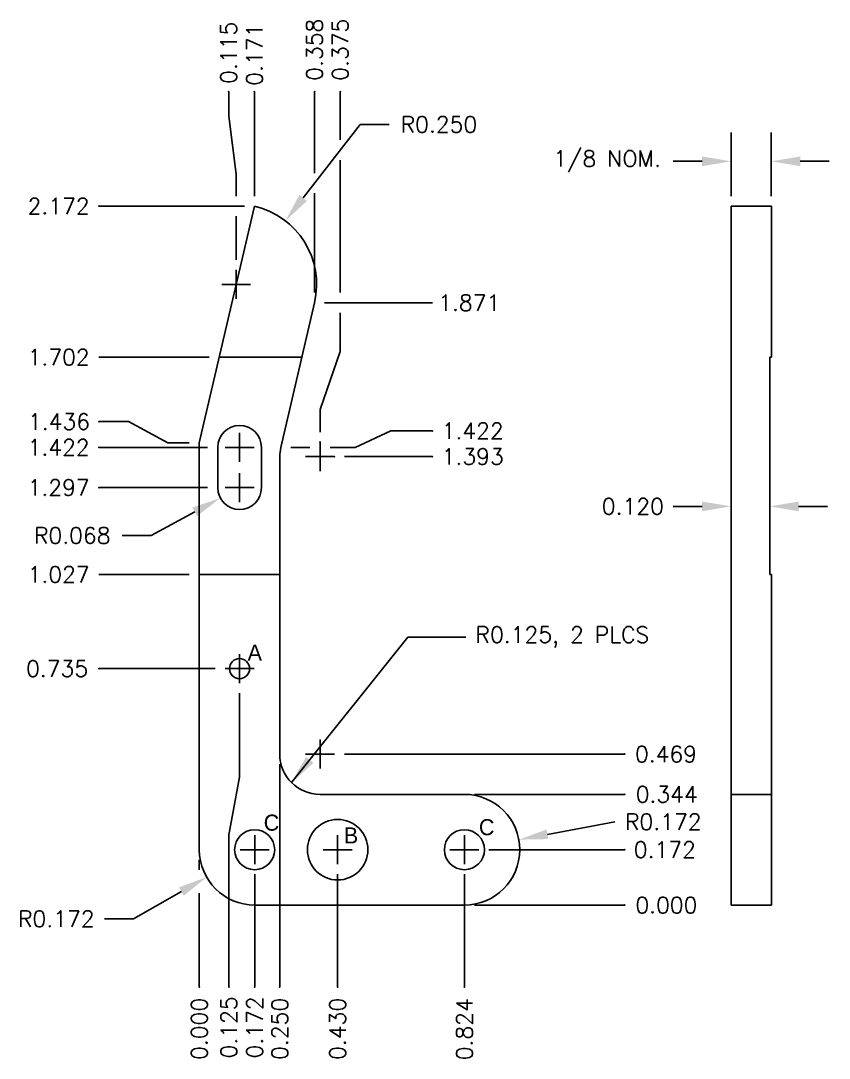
# Model space of a CAD drawing. Extents: x 0 to 22, y 0 to 17.6.
# Drawn here: x 18.665 to 21.177, y 5.972 to 9.196 of the extents above; entities that cross this region are included whole.
import ezdxf

# ---------------------------------------------------------------- set-up
doc = ezdxf.new("R2010")
doc.units = 0
doc.header["$LTSCALE"] = 0.5
doc.header["$MEASUREMENT"] = 0
doc.layers.get('0').update_dxf_attribs({"linetype": 'CONTINUOUS'})
doc.layers.get('DEFPOINTS').update_dxf_attribs({"linetype": 'CONTINUOUS'})
doc.layers.add('DIM', color=1, linetype='CONTINUOUS')
doc.layers.add('LEVERARM', color=243, linetype='CONTINUOUS')
doc.styles.add('SIMPLEX', font='SIMPLEX')
doc.dimstyles.new('ESGMECH', dxfattribs={"dimtxt": 0.1, "dimasz": 0.18, "dimexe": 0.18, "dimexo": 0.0625, "dimgap": 0.06, "dimtad": 0, "dimtih": 1, "dimtoh": 1, "dimdec": 3, "dimzin": 0, "dimdsep": 46, "dimtxsty": 'SIMPLEX', "dimcen": 0.09, "dimclrd": 1, "dimclre": 1, "dimclrt": 1, "dimadec": 0, "dimazin": 0, "dimtfac": 1, "dimtdec": 4, "dimtofl": 0, "dimtmove": 0, "dimatfit": 3, "dimfxl": 1, "dimtolj": 1, "dimtzin": 0, "dimarcsym": 0})
doc.dimstyles.new('ESGMECH$4', dxfattribs={"dimtxt": 0.1, "dimasz": 0.18, "dimexe": 0.18, "dimexo": 0.0625, "dimgap": 0.06, "dimtad": 0, "dimtih": 1, "dimtoh": 1, "dimdec": 3, "dimzin": 0, "dimdsep": 46, "dimtxsty": 'SIMPLEX', "dimcen": 0.09, "dimclrd": 1, "dimclre": 1, "dimclrt": 1, "dimadec": 0, "dimazin": 0, "dimtfac": 1, "dimtdec": 4, "dimtofl": 0, "dimtmove": 0, "dimatfit": 0, "dimfxl": 1, "dimtolj": 1, "dimtzin": 0, "dimarcsym": 0})

# ---------------------------------------------------------------- blocks, each defined once
blk = doc.blocks.new('*D9')
at = {"color": 1, "linetype": 'ByBlock', "transparency": 16777216}
for p, q in [((4.735, 10.4763), (4.735, 10.5663)), ((4.69, 10.5213), (4.78, 10.5213)), ((4.5074, 10.3914), (4.3586, 10.3065)), ((4.3586, 10.3065), (4.2686, 10.3065))]:
    blk.add_line(p, q, dxfattribs=at)
blk.add_solid([(4.5, 10.4044), (4.5148, 10.3784), (4.5856, 10.436)], dxfattribs=at)
at = {"layer": 'DEFPOINTS', "color": 0, "linetype": 'ByBlock', "transparency": 16777216}
for p in [(4.735, 10.5213), (4.5856, 10.436)]:
    blk.add_point(p, dxfattribs=at)
at = {"color": 1, "linetype": 'ByBlock', "transparency": 16777216, "insert": (4.1184, 10.3065), "char_height": 0.05, "attachment_point": 5, "style": 'SIMPLEX'}
blk.add_mtext('\\A1;R0.172', dxfattribs=at)
blk = doc.blocks.new('*D10')
at = {"color": 1, "linetype": 'ByBlock', "transparency": 16777216}
for p, q in [((4.8856, 12.5463), (5.0625, 12.7747)), ((5.0625, 12.7747), (5.1525, 12.7747)), ((4.6775, 12.2324), (4.6775, 12.3224)), ((4.6325, 12.2774), (4.7225, 12.2774))]:
    blk.add_line(p, q, dxfattribs=at)
blk.add_solid([(4.8738, 12.5554), (4.8975, 12.5371), (4.8305, 12.4751)], dxfattribs=at)
at = {"layer": 'DEFPOINTS', "color": 0, "linetype": 'ByBlock', "transparency": 16777216}
for p in [(4.8305, 12.4751), (4.6775, 12.2774)]:
    blk.add_point(p, dxfattribs=at)
at = {"color": 1, "linetype": 'ByBlock', "transparency": 16777216, "insert": (5.3075, 12.7747), "char_height": 0.05, "attachment_point": 5, "style": 'SIMPLEX'}
blk.add_mtext('\\A1;R0.250', dxfattribs=at)
blk = doc.blocks.new('*D11')
at = {"color": 1, "linetype": 'ByBlock', "transparency": 16777216}
for p, q in [((5.6444, 10.569), (5.8544, 10.608)), ((5.3868, 10.4763), (5.3868, 10.5663)), ((5.3418, 10.5213), (5.4318, 10.5213))]:
    blk.add_line(p, q, dxfattribs=at)
blk.add_solid([(5.6416, 10.5838), (5.6471, 10.5543), (5.5559, 10.5526)], dxfattribs=at)
at = {"layer": 'DEFPOINTS', "color": 0, "linetype": 'ByBlock', "transparency": 16777216}
for p in [(5.5559, 10.5526), (5.3868, 10.5213)]:
    blk.add_point(p, dxfattribs=at)
at = {"color": 1, "linetype": 'ByBlock', "transparency": 16777216, "insert": (6.0047, 10.608), "char_height": 0.05, "attachment_point": 5, "style": 'SIMPLEX'}
blk.add_mtext('\\A1;R0.172', dxfattribs=at)
blk = doc.blocks.new('*D12')
at = {"color": 1, "linetype": 'ByBlock', "transparency": 16777216}
for p, q in [((4.688, 11.6013), (4.688, 11.6913)), ((4.643, 11.6463), (4.733, 11.6463)), ((4.5491, 11.5711), (4.4131, 11.4975)), ((4.4131, 11.4975), (4.3231, 11.4975))]:
    blk.add_line(p, q, dxfattribs=at)
blk.add_solid([(4.5419, 11.5843), (4.5562, 11.5579), (4.6282, 11.6139)], dxfattribs=at)
at = {"layer": 'DEFPOINTS', "color": 0, "linetype": 'ByBlock', "transparency": 16777216}
for p in [(4.688, 11.6463), (4.6282, 11.6139)]:
    blk.add_point(p, dxfattribs=at)
at = {"color": 1, "linetype": 'ByBlock', "transparency": 16777216, "insert": (4.1681, 11.4975), "char_height": 0.05, "attachment_point": 5, "style": 'SIMPLEX'}
blk.add_mtext('\\A1;R0.068', dxfattribs=at)
blk = doc.blocks.new('*D28')
at = {"color": 1, "linetype": 'ByBlock', "transparency": 16777216}
for p, q in [((6.2154, 12.5522), (6.2154, 12.7501)), ((6.3404, 12.5522), (6.3404, 12.7501)), ((6.1254, 12.6601), (6.0354, 12.6601)), ((6.4304, 12.6601), (6.5204, 12.6601))]:
    blk.add_line(p, q, dxfattribs=at)
for points in [[(6.1254, 12.6751), (6.1254, 12.6451), (6.2154, 12.6601)], [(6.4304, 12.6751), (6.4304, 12.6451), (6.3404, 12.6601)]]:
    blk.add_solid(points, dxfattribs=at)
at = {"layer": 'DEFPOINTS', "color": 0, "linetype": 'ByBlock', "transparency": 16777216}
for p in [(6.2154, 12.6601), (6.2154, 12.5209), (6.3404, 12.5209)]:
    blk.add_point(p, dxfattribs=at)
at = {"color": 1, "linetype": 'ByBlock', "transparency": 16777216, "insert": (5.8304, 12.6601), "char_height": 0.05, "attachment_point": 5, "style": 'SIMPLEX'}
blk.add_mtext('\\A1;{1/8 NOM.}', dxfattribs=at)
blk = doc.blocks.new('*D115')
at = {"color": 1, "linetype": 'ByBlock', "transparency": 16777216}
blk.add_line((4.181, 9.2476), (3.8384, 9.2476), dxfattribs=at)
at = {"layer": 'DEFPOINTS', "color": 0, "linetype": 'ByBlock', "transparency": 16777216}
for p in [(3.8384, 9.2476), (4.2122, 9.2476), (4.1504, 7.5456)]:
    blk.add_point(p, dxfattribs=at)
at = {"color": 1, "linetype": 'ByBlock', "transparency": 16777216, "insert": (3.7132, 9.2476), "char_height": 0.05, "attachment_point": 5, "style": 'SIMPLEX'}
blk.add_mtext('\\A1;1.702', dxfattribs=at)
blk = doc.blocks.new('*D116')
at = {"color": 1, "linetype": 'ByBlock', "transparency": 16777216}
blk.add_line((4.1191, 8.5726), (3.8384, 8.5726), dxfattribs=at)
at = {"layer": 'DEFPOINTS', "color": 0, "linetype": 'ByBlock', "transparency": 16777216}
for p in [(3.8384, 8.5726), (4.1504, 8.5726), (4.1504, 7.5456)]:
    blk.add_point(p, dxfattribs=at)
at = {"color": 1, "linetype": 'ByBlock', "transparency": 16777216, "insert": (3.7132, 8.5726), "char_height": 0.05, "attachment_point": 5, "style": 'SIMPLEX'}
blk.add_mtext('\\A1;1.027', dxfattribs=at)
blk = doc.blocks.new('*D117')
at = {"color": 1, "linetype": 'ByBlock', "transparency": 16777216}
for p, q in [((5.8078, 8.7873), (5.8078, 8.8743)), ((5.9278, 8.7873), (5.9278, 8.8743)), ((5.7178, 8.7843), (5.6278, 8.7843)), ((6.0178, 8.7843), (6.1078, 8.7843))]:
    blk.add_line(p, q, dxfattribs=at)
for points in [[(5.7178, 8.7993), (5.7178, 8.7693), (5.8078, 8.7843)], [(6.0178, 8.7993), (6.0178, 8.7693), (5.9278, 8.7843)]]:
    blk.add_solid(points, dxfattribs=at)
at = {"layer": 'DEFPOINTS', "color": 0, "linetype": 'ByBlock', "transparency": 16777216}
for p in [(5.8078, 8.7843), (5.8078, 8.7561), (5.9278, 8.7561)]:
    blk.add_point(p, dxfattribs=at)
at = {"color": 1, "linetype": 'ByBlock', "transparency": 16777216, "insert": (5.5026, 8.7843), "char_height": 0.05, "attachment_point": 5, "style": 'SIMPLEX'}
blk.add_mtext('\\A1;0.120', dxfattribs=at)

msp = doc.modelspace()

# ---------------------------------------------------------------- linework, layer by layer
at = {"color": 1, "linetype": 'ByBlock'}
msp.add_line((19.2198, 6.5889), (19.2198, 6.5578), dxfattribs=at)
at = {"layer": 'DEFPOINTS', "color": 0, "linetype": 'ByBlock'}
for p in [(19.391, 8.6511), (19.391, 8.6198), (19.391, 8.6198), (19.391, 8.5886), (19.3343, 8.4213), (19.5778, 8.3509), (19.5778, 8.3196), (19.5778, 8.3196), (19.944, 8.3196), (19.5778, 8.2884), (19.2198, 7.8846), (19.2768, 7.8702), (19.2768, 7.7452), (19.2998, 7.1827), (19.3448, 7.1377), (19.4698, 6.9172), (19.6398, 6.9172), (20.0436, 6.7922), (19.2198, 6.6202), (20.0886, 6.6202), (19.3918, 6.5752), (19.6496, 6.5752), (20.0436, 6.5752), (19.2198, 6.4794), (19.2198, 6.4794), (19.2198, 6.4482), (19.2198, 6.4482), (19.2198, 6.4482), (19.2198, 6.4482), (19.2198, 6.4482), (19.2198, 6.4482), (19.2198, 6.4482), (19.2198, 6.4482), (19.2198, 6.4482), (19.2198, 6.4482), (19.2198, 6.4482), (19.2198, 6.4482), (19.2198, 6.4482), (19.2198, 6.4482), (19.2198, 6.4482), (19.2198, 6.4482), (19.2198, 6.4482), (19.2198, 6.4482), (19.2198, 6.4482), (19.2198, 6.4482), (19.2198, 6.4482), (19.2198, 6.4482), (20.0436, 6.4482), (19.2198, 6.4169), (19.2198, 6.4169)]:
    msp.add_point(p, dxfattribs=at)
at = {"layer": 'DEFPOINTS', "color": 3, "linetype": 'ByBlock'}
msp.add_point((19.473, 7.8698), dxfattribs=at)
at = {"layer": 'DIM', "linetype": 'ByBlock'}
for p, q in [((19.311, 8.8992), (19.311, 8.9757)), ((19.391, 8.6511), (19.391, 8.9757)), ((19.5778, 8.722), (19.5778, 8.9757)), ((19.6578, 8.8253), (19.6578, 8.9757)), ((19.3343, 8.7192), (19.311, 8.8992)), ((19.6578, 8.3509), (19.6578, 8.7628)), ((19.3343, 8.6511), (19.3343, 8.7192)), ((19.5778, 8.3509), (19.5778, 8.6595)), ((19.3597, 8.6198), (18.9078, 8.6198)), ((19.3343, 8.4526), (19.3343, 8.5886)), ((19.609, 8.3196), (19.944, 8.3196)), ((19.6578, 8.1676), (19.6578, 8.2884)), ((19.5948, 7.9876), (19.6578, 8.1676)), ((19.5948, 7.9177), (19.5948, 7.9876)), ((19.0002, 7.9502), (18.9078, 7.9502)), ((19.1223, 7.8846), (19.0002, 7.9502)), ((19.7039, 7.8698), (19.8149, 7.9215)), ((19.8149, 7.9215), (19.944, 7.9215)), ((19.2456, 7.8702), (18.9078, 7.8702)), ((19.1885, 7.8846), (19.1223, 7.8846)), ((19.5043, 7.8698), (19.5635, 7.8698)), ((19.626, 7.8698), (19.7039, 7.8698)), ((19.671, 7.8415), (19.944, 7.8415)), ((19.2456, 7.7452), (18.9078, 7.7452)), ((19.2685, 7.1827), (18.9078, 7.1827)), ((19.3448, 7.1064), (19.3448, 6.8459)), ((19.671, 6.9172), (20.5411, 6.9172)), ((19.4698, 6.8859), (19.4698, 6.1935)), ((19.3448, 6.8459), (19.3118, 6.6659)), ((20.0748, 6.7922), (20.5411, 6.7922)), ((19.3118, 6.6659), (19.3118, 6.1935)), ((20.1198, 6.6202), (20.5411, 6.6202)), ((19.3918, 6.5439), (19.3918, 6.1935)), ((19.6496, 6.5439), (19.6496, 6.1935)), ((20.0436, 6.5439), (20.0436, 6.1935)), ((19.2198, 6.4853), (19.2198, 6.1935)), ((20.0748, 6.4482), (20.5411, 6.4482))]:
    msp.add_line(p, q, dxfattribs=at)
at = {"layer": 'DIM', "color": 1, "linetype": 'Continuous'}
for p, q in [((19.3343, 8.3313), (19.3343, 8.4213)), ((19.2893, 8.3763), (19.3793, 8.3763)), ((19.3448, 7.8252), (19.3448, 7.9152)), ((19.2998, 7.8702), (19.3898, 7.8702)), ((19.5948, 7.7965), (19.5948, 7.8865)), ((19.5498, 7.8415), (19.6398, 7.8415)), ((19.3448, 7.7002), (19.3448, 7.7902)), ((19.2998, 7.7452), (19.3898, 7.7452)), ((19.3448, 7.1377), (19.3448, 7.2277)), ((19.2998, 7.1827), (19.3898, 7.1827)), ((19.5948, 6.8722), (19.5948, 6.9622)), ((19.5498, 6.9172), (19.6398, 6.9172)), ((19.3918, 6.5752), (19.3918, 6.6652)), ((19.6496, 6.5752), (19.6496, 6.6652)), ((20.0436, 6.5752), (20.0436, 6.6652)), ((19.3468, 6.6202), (19.4368, 6.6202)), ((19.6046, 6.6202), (19.6946, 6.6202)), ((19.9986, 6.6202), (20.0886, 6.6202))]:
    msp.add_line(p, q, dxfattribs=at)
at = {"layer": 'DIM', "linetype": 'ByBlock'}
for p in [(19.311, 8.9757), (19.391, 8.9757), (19.5778, 8.9757), (19.6578, 8.9757), (18.9078, 8.6198), (18.9078, 7.9502), (19.944, 7.9215), (18.9078, 7.8702), (19.5948, 7.8865), (19.6398, 7.8415), (19.944, 7.8415), (18.9078, 7.7452), (18.9078, 7.1827), (20.5411, 6.9172), (20.5411, 6.7922), (20.5411, 6.6202), (20.5411, 6.4482), (19.2198, 6.1935), (19.3118, 6.1935), (19.3918, 6.1935), (19.4698, 6.1935), (19.6496, 6.1935), (20.0436, 6.1935)]:
    msp.add_point(p, dxfattribs=at)
at = {"layer": 'LEVERARM', "color": 3}
for p, q in [((19.2198, 7.8846), (19.391, 8.6198)), ((20.8723, 8.6198), (20.8723, 8.1502)), ((20.9973, 8.6198), (20.8723, 8.6198)), ((20.8723, 8.6198), (20.8723, 6.4482)), ((20.9973, 8.6198), (20.9973, 8.1502)), ((19.473, 7.8698), (19.5778, 8.3196)), ((19.2816, 8.1502), (19.5383, 8.1502)), ((20.9923, 8.1502), (20.9923, 7.4752)), ((20.9973, 8.1502), (20.9923, 8.1502)), ((19.2198, 6.6202), (19.2198, 7.8846)), ((19.2768, 7.8702), (19.2768, 7.7452)), ((19.4127, 7.8702), (19.4127, 7.7452)), ((19.4698, 6.9172), (19.4698, 7.8415)), ((19.2198, 7.4752), (19.4698, 7.4752)), ((20.8723, 7.4752), (20.8723, 6.4482)), ((20.9973, 7.4752), (20.9923, 7.4752)), ((20.9973, 7.4752), (20.9973, 6.4482)), ((20.0436, 6.7922), (19.5948, 6.7922)), ((20.9973, 6.7922), (20.8723, 6.7922)), ((20.0436, 6.4482), (19.3918, 6.4482)), ((20.9973, 6.4482), (20.8723, 6.4482))]:
    msp.add_line(p, q, dxfattribs=at)
for centre, radius in [((19.3448, 7.1827), 0.0312), ((19.6496, 6.6202), 0.094), ((19.3918, 6.6202), 0.0622), ((20.0436, 6.6202), 0.0622)]:
    msp.add_circle(centre, radius, dxfattribs=at)
for centre, radius, start, end in [((19.3343, 8.3763), 0.25, 346.8906, 76.8906), ((19.3448, 7.8702), 0.0679, 0, 180), ((19.5948, 7.8415), 0.125, 166.8906, 180), ((19.3448, 7.7452), 0.0679, 180, 0), ((19.5948, 6.9172), 0.125, 180, 270), ((20.0436, 6.6202), 0.172, 270, 90), ((19.3918, 6.6202), 0.172, 180, 270)]:
    msp.add_arc(centre, radius, start, end, dxfattribs=at)

# ---------------------------------------------------------------- texts
at = {"layer": 'DIM'}
for s, p in [('A', (19.3698, 7.2077)), ('C', (19.4198, 6.6793)), ('C', (20.0886, 6.6652)), ('B', (19.6689, 6.6396))]:
    msp.add_text(s, height=0.05, dxfattribs=at).set_placement(p)
at = {"layer": 'DIM', "linetype": 'ByBlock', "char_height": 0.05, "attachment_point": 5, "rotation": 90, "style": 'SIMPLEX'}
for s, insert in [('\\A1;0.358', (19.5778, 9.1057)), ('\\A1;0.375', (19.6578, 9.1057)), ('\\A1;0.115', (19.311, 9.0962)), ('\\A1;0.171', (19.391, 9.0902)), ('\\A1;0.125', (19.3118, 6.0682)), ('\\A1;0.172', (19.3918, 6.0682)), ('\\A1;0.000', (19.2198, 6.0635)), ('\\A1;0.250', (19.4698, 6.0635)), ('\\A1;0.430', (19.6496, 6.0635)), ('\\A1;0.824', (20.0436, 6.0623))]:
    msp.add_mtext(s, dxfattribs=dict(at, insert=insert))
at = {"layer": 'DIM', "linetype": 'ByBlock', "char_height": 0.05, "attachment_point": 5, "style": 'SIMPLEX'}
for s, insert in [('\\A1;2.172', (18.7826, 8.6198)), ('\\A1;1.871', (20.0586, 8.3196)), ('\\A1;1.436', (18.7838, 7.9502)), ('\\A1;1.422', (20.0693, 7.9215)), ('\\A1;1.422', (18.7826, 7.8702)), ('\\A1;1.393', (20.0693, 7.8415)), ('\\A1;1.297', (18.7826, 7.7452)), ('\\A1;0.735', (18.7778, 7.1827)), ('\\A1;0.469', (20.6699, 6.9172)), ('\\A1;0.344', (20.6723, 6.7922)), ('\\A1;0.172', (20.6663, 6.6202)), ('\\A1;0.000', (20.6711, 6.4482))]:
    msp.add_mtext(s, dxfattribs=dict(at, insert=insert))
at = {"layer": 'DIM', "color": 1, "insert": (20.0782, 7.2807), "char_height": 0.05, "attachment_point": 4, "style": 'SIMPLEX'}
msp.add_mtext('R0.125, 2 PLCS', dxfattribs=at)

# ---------------------------------------------------------------- dimensions: what is measured, and where the dimension line sits
at = {"layer": 'DIM'}
for center, mpoint, picture, middle in [((19.3343, 8.3763), (19.4874, 8.574), '*D10', (19.9643, 8.8736)), ((19.3448, 7.7452), (19.285, 7.7128), '*D12', (18.8249, 7.5964)), ((20.0436, 6.6202), (20.2127, 6.6515), '*D11', (20.6615, 6.7069)), ((19.3918, 6.6202), (19.2424, 6.5349), '*D9', (18.7752, 6.4054))]:
    dim = msp.add_radius_dim(center=center, mpoint=mpoint, dimstyle='ESGMECH$4', override={"dimscale": 0.5}, dxfattribs=at)
    dim.commit()
    dim.dimension.update_dxf_attribs({"geometry": picture, "text_midpoint": middle, "dimtype": 164, "insert": (14.6568, -3.9011)})
dim = msp.add_linear_dim(base=(20.8723, 8.759), p1=(20.9973, 8.6198), p2=(20.8723, 8.6198), text='{1/8 NOM.}', dimstyle='ESGMECH', override={"dimscale": 0.5}, dxfattribs=at)
dim.commit()
dim.dimension.update_dxf_attribs({"geometry": '*D28', "text_midpoint": (20.4873, 8.759), "insert": (14.6568, -3.9011)})
for feature_location, offset, picture, middle in [((19.2816, 8.1502), (-0.3738, 0), '*D115', (18.7826, 8.1502)), ((19.2198, 7.4752), (-0.3119, 0), '*D116', (18.7826, 7.4752))]:
    dim = msp.add_ordinate_dim(feature_location=feature_location, offset=offset, dtype=0, origin=(19.2198, 6.4482), dimstyle='ESGMECH', override={"dimscale": 0.5}, dxfattribs=at)
    dim.commit()
    dim.dimension.update_dxf_attribs({"geometry": picture, "text_midpoint": middle, "insert": (15.0694, -1.0974)})
dim = msp.add_linear_dim(base=(20.8723, 7.6869), p1=(20.9923, 7.6587), p2=(20.8723, 7.6587), dimstyle='ESGMECH', override={"dimscale": 0.5}, dxfattribs=at)
dim.commit()
dim.dimension.update_dxf_attribs({"geometry": '*D117', "text_midpoint": (20.567, 7.6869), "insert": (15.0644, -1.0974)})

# ---------------------------------------------------------------- leaders
at = {"layer": 'DIM', "color": 1, "annotation_type": 0, "has_hookline": 1, "hookline_direction": 0}
msp.add_leader([(19.5064, 6.8288), (19.8682, 7.2807), (20.0482, 7.2807)], dimstyle='ESGMECH', override={"dimscale": 0.5}, dxfattribs=at)

doc.saveas('drawing.dxf')
